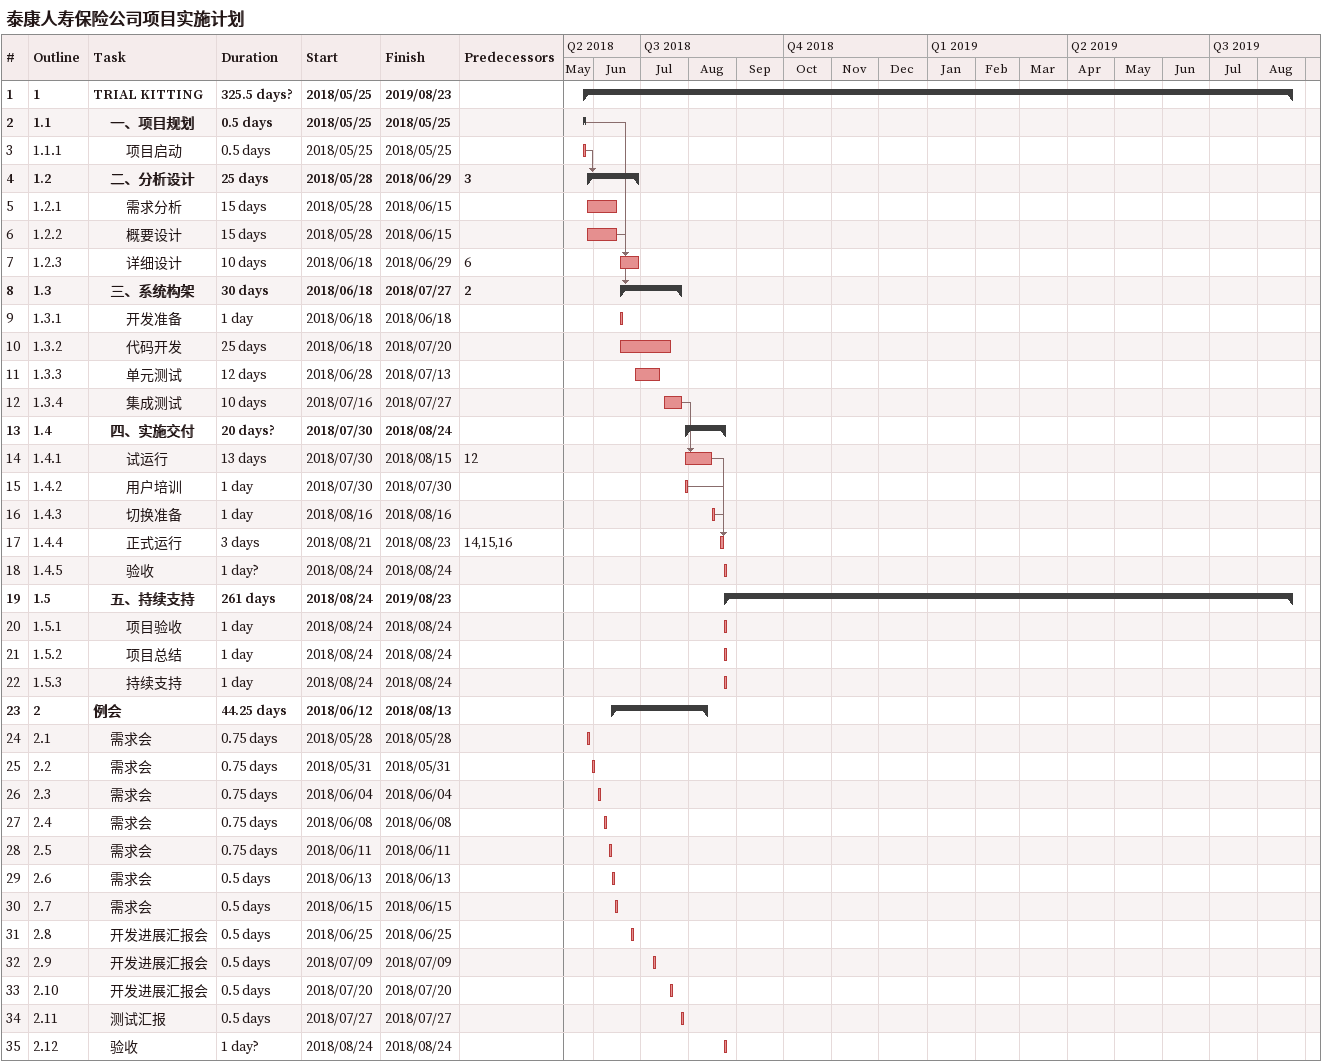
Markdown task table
泰康人寿保险公司项目实施计划

| ID | WBS | Task | Duration | Start | Finish | Predecessors |
|---|---|---|---|---|---|---|
| 1 | 1 | **TRIAL KITTING** | 325.5d? | 2018-05-25 | 2019-08-23 |  |
| 2 | 1.1 | **一、项目规划** | 0.5d | 2018-05-25 | 2018-05-25 |  |
| 3 | 1.1.1 | 项目启动 | 0.5d | 2018-05-25 | 2018-05-25 |  |
| 4 | 1.2 | **二、分析设计** | 25d | 2018-05-28 | 2018-06-29 | 3 |
| 5 | 1.2.1 | 需求分析 | 15d | 2018-05-28 | 2018-06-15 |  |
| 6 | 1.2.2 | 概要设计 | 15d | 2018-05-28 | 2018-06-15 |  |
| 7 | 1.2.3 | 详细设计 | 10d | 2018-06-18 | 2018-06-29 | 6 |
| 8 | 1.3 | **三、系统构架** | 30d | 2018-06-18 | 2018-07-27 | 2 |
| 9 | 1.3.1 | 开发准备 | 1d | 2018-06-18 | 2018-06-18 |  |
| 10 | 1.3.2 | 代码开发 | 25d | 2018-06-18 | 2018-07-20 |  |
| 11 | 1.3.3 | 单元测试 | 12d | 2018-06-28 | 2018-07-13 |  |
| 12 | 1.3.4 | 集成测试 | 10d | 2018-07-16 | 2018-07-27 |  |
| 13 | 1.4 | **四、实施交付** | 20d? | 2018-07-30 | 2018-08-24 |  |
| 14 | 1.4.1 | 试运行 | 13d | 2018-07-30 | 2018-08-15 | 12 |
| 15 | 1.4.2 | 用户培训 | 1d | 2018-07-30 | 2018-07-30 |  |
| 16 | 1.4.3 | 切换准备 | 1d | 2018-08-16 | 2018-08-16 |  |
| 17 | 1.4.4 | 正式运行 | 3d | 2018-08-21 | 2018-08-23 | 14, 15, 16 |
| 18 | 1.4.5 | 验收 | 1d? | 2018-08-24 | 2018-08-24 |  |
| 19 | 1.5 | **五、持续支持** | 261d | 2018-08-24 | 2019-08-23 |  |
| 20 | 1.5.1 | 项目验收 | 1d | 2018-08-24 | 2018-08-24 |  |
| 21 | 1.5.2 | 项目总结 | 1d | 2018-08-24 | 2018-08-24 |  |
| 22 | 1.5.3 | 持续支持 | 1d | 2018-08-24 | 2018-08-24 |  |
| 23 | 2 | **例会** | 44.25d | 2018-06-12 | 2018-08-13 |  |
| 24 | 2.1 | 需求会 | 0.75d | 2018-05-28 | 2018-05-28 |  |
| 25 | 2.2 | 需求会 | 0.75d | 2018-05-31 | 2018-05-31 |  |
| 26 | 2.3 | 需求会 | 0.75d | 2018-06-04 | 2018-06-04 |  |
| 27 | 2.4 | 需求会 | 0.75d | 2018-06-08 | 2018-06-08 |  |
| 28 | 2.5 | 需求会 | 0.75d | 2018-06-11 | 2018-06-11 |  |
| 29 | 2.6 | 需求会 | 0.5d | 2018-06-13 | 2018-06-13 |  |
| 30 | 2.7 | 需求会 | 0.5d | 2018-06-15 | 2018-06-15 |  |
| 31 | 2.8 | 开发进展汇报会 | 0.5d | 2018-06-25 | 2018-06-25 |  |
| 32 | 2.9 | 开发进展汇报会 | 0.5d | 2018-07-09 | 2018-07-09 |  |
| 33 | 2.10 | 开发进展汇报会 | 0.5d | 2018-07-20 | 2018-07-20 |  |
| 34 | 2.11 | 测试汇报 | 0.5d | 2018-07-27 | 2018-07-27 |  |
| 35 | 2.12 | 验收 | 1d? | 2018-08-24 | 2018-08-24 |  |
